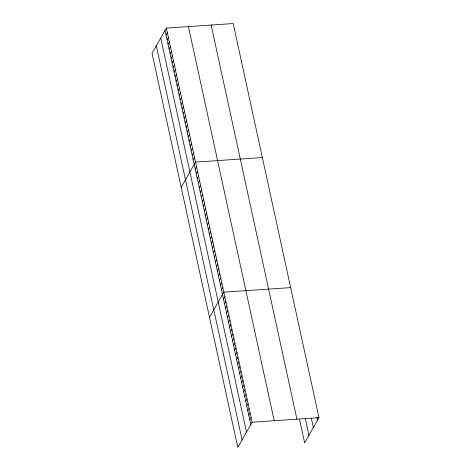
<?xml version="1.0" encoding="UTF-8"?>
<svg xmlns="http://www.w3.org/2000/svg" width="471" height="471" viewBox="0 0 471 471"><rect width="100%" height="100%" fill="white"/><g stroke="black" fill="none" stroke-linecap="round" stroke-linejoin="round"><path stroke-width="0.71" d="M166.363 28.089L152.027 53.317L237.808 447.45L252.138 422.222L166.363 28.089L233.192 23.55L318.973 417.683L304.637 442.911L299.585 419.685M166.039 35.042L167.37 32.711M167.046 39.664L168.371 37.327M168.053 44.286L169.377 41.948M169.06 48.907L170.384 46.57M170.066 53.529L171.391 51.192M171.067 58.145L172.398 55.813M172.074 62.767L173.399 60.435M173.081 67.388L174.405 65.057M174.087 72.01L175.412 69.673M175.094 76.632L176.419 74.294M176.095 81.253L177.426 78.916M177.102 85.875L178.427 83.538M178.109 90.491L179.433 88.159M179.115 95.113L180.44 92.781M180.122 99.734L181.447 97.403M181.123 104.356L182.454 102.024M182.13 108.978L183.46 106.64M183.137 113.599L184.461 111.262M184.143 118.221L185.468 115.884M185.15 122.837L186.475 120.505M186.157 127.458L187.482 125.127M187.158 132.08L188.488 129.749M188.165 136.702L189.489 134.37M189.171 141.324L190.496 138.986M190.178 145.945L191.503 143.608M191.185 150.567L192.509 148.23M192.186 155.189L193.516 152.851M193.192 159.804L194.517 157.473M181.194 187.323L195.524 162.095L262.359 157.555M195.212 169.071L196.537 166.74M196.219 173.717L197.549 171.385M197.231 178.362L198.556 176.03M198.244 183.007L199.569 180.676M199.257 187.652L200.581 185.321M200.263 192.298L201.594 189.966M201.276 196.943L202.601 194.611M202.289 201.588L203.613 199.257M203.295 206.233L204.626 203.902M204.308 210.878L205.633 208.547M205.321 215.524L206.645 213.192M206.333 220.169L207.658 217.838M207.34 224.814L208.665 222.483M208.353 229.459L209.677 227.128M209.365 234.105L210.69 231.773M210.372 238.75L211.703 236.418M211.385 243.395L212.709 241.058M212.397 248.04L213.722 245.703M213.404 252.686L214.735 250.348M214.417 257.331L215.742 254.994M215.43 261.976L216.754 259.639M216.442 266.621L217.767 264.284M217.449 271.267L218.78 268.929M218.462 275.912L219.786 273.574M219.474 280.557L220.799 278.22M220.481 285.202L221.812 282.865M221.494 289.848L222.818 287.51M209.501 317.383L223.831 292.155L290.666 287.622M223.519 299.138L224.844 296.801M224.526 303.783L225.856 301.446M225.538 308.428L226.863 306.091M226.551 313.074L227.876 310.736M227.558 317.719L228.888 315.382M228.57 322.364L229.895 320.027M229.583 327.009L230.908 324.672M230.596 331.655L231.92 329.317M231.602 336.3L232.927 333.963M232.615 340.945L233.94 338.608M233.628 345.59L234.952 343.253M234.635 350.236L235.965 347.898M235.647 354.881L236.972 352.543M236.66 359.526L237.985 357.189M237.667 364.171L238.997 361.834M238.679 368.817L240.004 366.479M239.692 373.462L241.017 371.124M240.705 378.107L242.029 375.77M241.711 382.752L243.042 380.415M242.724 387.397L244.049 385.06M243.737 392.043L245.061 389.705M244.743 396.688L246.074 394.351M245.756 401.327L247.081 398.996M246.769 405.973L248.093 403.641M247.781 410.618L249.106 408.286M248.788 415.263L250.119 412.932M249.801 419.908L251.125 417.577M252.138 422.222L318.973 417.683M317.065 417.365L317.642 420.02M311.331 418.283L313.35 427.574M305.32 418.766L308.929 435.357M211.138 25.045L296.918 419.184M188.418 26.588L274.193 420.727M165.033 30.421L250.813 424.554M160.746 37.974L246.521 432.113M156.319 45.764L242.1 439.896"/></g></svg>
